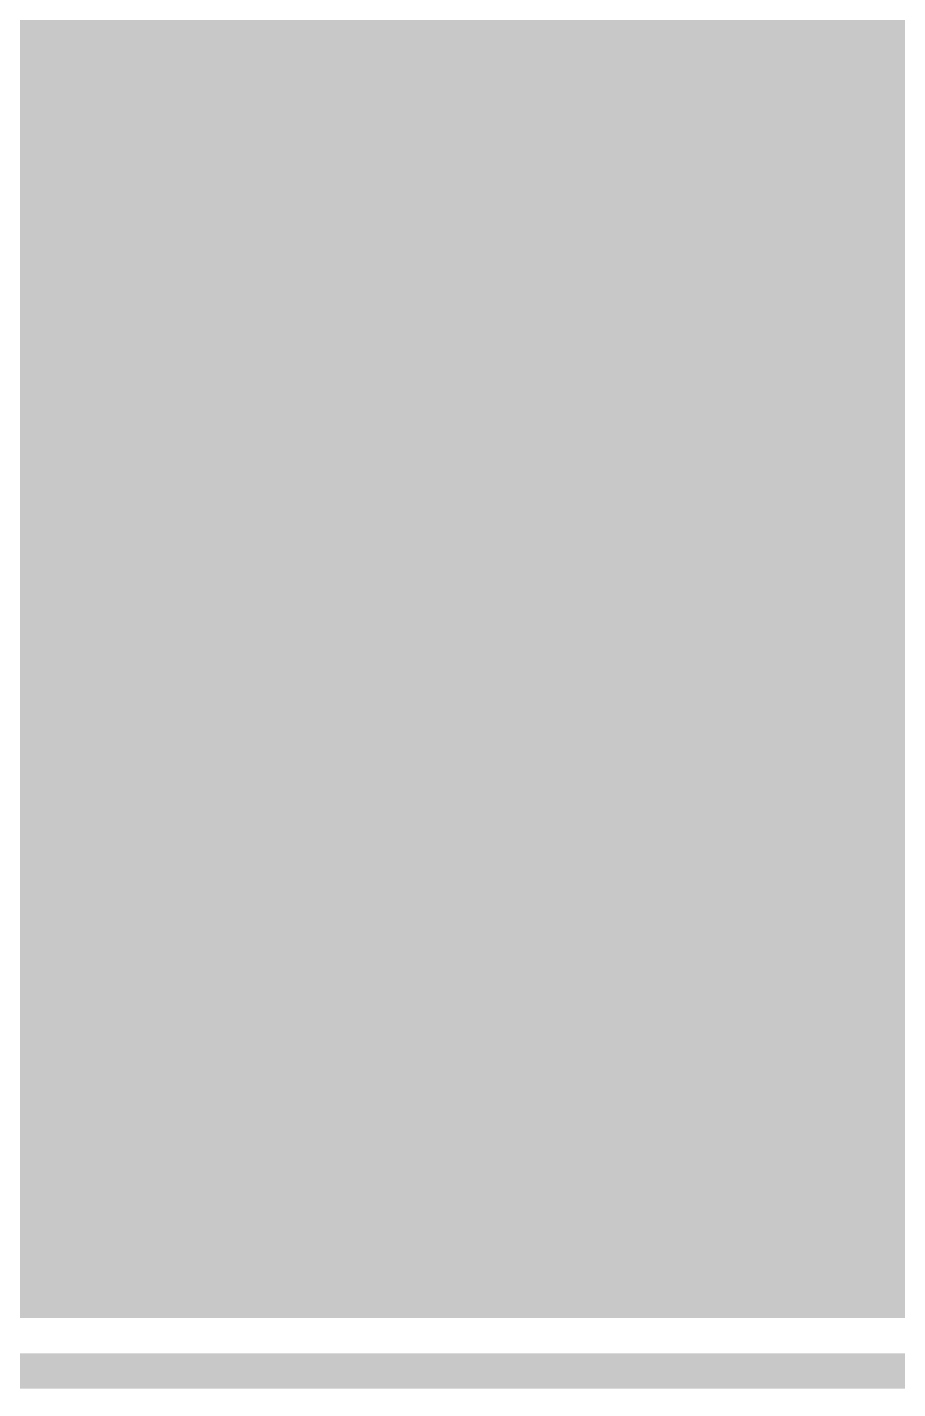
# Model space of a CAD drawing. Extents: x -5 to 157, y -120 to 103.
# Drawn here: x 27.08 to 33.33, y -119.13 to -109.35 of the extents above; entities that cross this region are included whole.
import ezdxf

# ---------------------------------------------------------------- set-up
doc = ezdxf.new("R2010")
doc.units = 0
doc.header["$MEASUREMENT"] = 0
doc.layers.get('0').update_dxf_attribs({"linetype": 'CONTINUOUS'})
for name, color, linetype in [('22-304-2_BOT', 7, 'CONTINUOUS'), ('22-304-2_DRD', 7, 'CONTINUOUS'), ('22-304-2_DRL', 2, 'CONTINUOUS'), ('22-304-2_IN1', 4, 'CONTINUOUS'), ('22-304-2_IN2', 3, 'CONTINUOUS'), ('22-304-2_SMB', 5, 'CONTINUOUS'), ('22-304-2_SPB', 14, 'CONTINUOUS'), ('22-304-2_SSB', 12, 'CONTINUOUS'), ('22-304-2_TOP', 13, 'CONTINUOUS')]:
    doc.layers.add(name, color=color, linetype=linetype)

# ---------------------------------------------------------------- blocks, each defined once
blk = doc.blocks.new('RECTANGLE_58')
blk.add_solid([(1.35001, 1.49987), (1.35001, -1.49987), (-1.35001, 1.49987), (-1.35001, -1.49987)])

msp = doc.modelspace()

# ---------------------------------------------------------------- linework, layer by layer
at = {"layer": '22-304-2_BOT'}
for points, const_width in [([(20.32, -36.068), (20.32, -84.455), (19.304, -85.471), (19.304, -106.68), (20.828, -108.204), (25.654, -108.204), (28.956, -111.506), (28.956, -113.284), (30.48, -114.808), (37.338, -114.808), (40.14978, -111.9886), (40.14978, -110.04042)], 0.635), ([(28.21686, -109.601), (29.53258, -110.91418)], 0.254), ([(33.49244, -109.601), (28.21686, -109.601)], 0.254), ([(28.3718, -109.601), (28.3718, -109.7534)], 0.254), ([(28.6004, -109.601), (28.6004, -109.982)], 0.254), ([(28.829, -109.601), (28.829, -110.2106)], 0.254), ([(29.0576, -109.601), (29.0576, -110.4392)], 0.254), ([(29.2862, -109.601), (29.2862, -110.6678)], 0.254), ([(29.5148, -109.601), (29.5148, -110.8964)], 0.254), ([(29.7434, -109.601), (29.7434, -111.25708)], 0.254), ([(29.972, -109.601), (29.972, -109.8931)], 0.254), ([(30.2006, -109.601), (30.2006, -109.8931)], 0.254), ([(30.4292, -109.601), (30.4292, -109.8931)], 0.254), ([(30.6578, -109.601), (30.6578, -109.8931)], 0.254), ([(30.8864, -109.601), (30.8864, -109.8931)], 0.254), ([(31.115, -109.601), (31.115, -109.8931)], 0.254), ([(31.3436, -109.601), (31.3436, -109.8931)], 0.254), ([(31.5722, -109.601), (31.5722, -109.8931)], 0.254), ([(31.8008, -109.601), (31.8008, -109.8931)], 0.254), ([(32.0294, -109.601), (32.0294, -109.8931)], 0.254), ([(32.258, -109.601), (32.258, -109.8931)], 0.254), ([(32.4866, -109.601), (32.4866, -109.8931)], 0.254), ([(32.7152, -109.601), (32.7152, -109.8931)], 0.254), ([(32.9438, -109.601), (32.9438, -109.8931)], 0.254), ([(33.1724, -109.601), (33.1724, -109.8931)], 0.254), ([(33.401, -109.601), (33.401, -109.8931)], 0.254), ([(33.49244, -109.8042), (28.42006, -109.8042)], 0.254), ([(29.86278, -109.8931), (29.86278, -113.02238)], 0.254), ([(33.49244, -109.8931), (29.86278, -109.8931)], 0.254), ([(29.86278, -110.0328), (28.64866, -110.0328)], 0.254), ([(29.86278, -110.2614), (28.87726, -110.2614)], 0.254), ([(29.86278, -110.49), (29.10586, -110.49)], 0.254), ([(29.86278, -110.7186), (29.33446, -110.7186)], 0.254), ([(29.86278, -110.9472), (29.56306, -110.9472)], 0.254), ([(29.86278, -111.1758), (29.71292, -111.1758)], 0.254), ([(29.86278, -111.4044), (29.77388, -111.4044)], 0.254), ([(29.7815, -111.506), (29.7815, -112.9411)], 0.254), ([(29.86278, -111.633), (29.7815, -111.633)], 0.254), ([(29.86278, -111.8616), (29.7815, -111.8616)], 0.254), ([(29.86278, -112.0902), (29.7815, -112.0902)], 0.254), ([(29.86278, -112.3188), (29.7815, -112.3188)], 0.254), ([(29.86278, -112.5474), (29.7815, -112.5474)], 0.254), ([(29.86278, -112.776), (29.7815, -112.776)], 0.254), ([(29.7815, -112.9411), (29.86278, -113.02238)], 0.254), ([(33.57626, -113.90884), (30.7467, -113.90884)], 0.254), ([(30.7467, -113.90884), (30.82036, -113.9825)], 0.254), ([(37.0586, -113.919), (30.75686, -113.919)], 0.254), ([(36.9951, -113.9825), (30.82036, -113.9825)], 0.254), ([(30.8864, -113.90884), (30.8864, -113.9825)], 0.254), ([(31.115, -113.90884), (31.115, -113.9825)], 0.254), ([(31.3436, -113.90884), (31.3436, -113.9825)], 0.254), ([(31.5722, -113.90884), (31.5722, -113.9825)], 0.254), ([(31.8008, -113.90884), (31.8008, -113.9825)], 0.254), ([(32.0294, -113.90884), (32.0294, -113.9825)], 0.254), ([(32.258, -113.90884), (32.258, -113.9825)], 0.254), ([(32.4866, -113.90884), (32.4866, -113.9825)], 0.254), ([(32.7152, -113.90884), (32.7152, -113.9825)], 0.254), ([(32.9438, -113.90884), (32.9438, -113.9825)], 0.254), ([(33.1724, -113.90884), (33.1724, -113.9825)], 0.254), ([(33.401, -113.90884), (33.401, -113.9825)], 0.254)]:
    msp.add_lwpolyline(points, dxfattribs=dict(at, const_width=const_width))
at = {"layer": '22-304-2_BOT', "const_width": 0.254}
msp.add_lwpolyline([(29.7815, -111.506, 0.1989128), (29.53972, -110.92228)], format="xyb", dxfattribs=at)
msp.add_lwpolyline([(29.7815, -111.506, 0.1989128), (29.53972, -110.92228)], format="xyb", dxfattribs=at)
at = {"layer": '22-304-2_DRD', "const_width": 0.254}
msp.add_lwpolyline([(18.00098, -25.99944), (18.00098, -115.99926), (21.00072, -118.999), (41.9989, -118.999), (44.99864, -115.99926)], dxfattribs=at)
at = {"layer": '22-304-2_DRL', "const_width": 0.254}
msp.add_lwpolyline([(18.00098, -25.99944), (18.00098, -115.99926), (21.00072, -118.999), (41.9989, -118.999), (44.99864, -115.99926)], dxfattribs=at)
at = {"layer": '22-304-2_IN1', "const_width": 0.254}
for points in [[(27.1272, -83.08086), (27.1272, -118.364)], [(27.3558, -83.37042), (27.3558, -118.364)], [(27.5844, -83.51266), (27.5844, -118.364)], [(27.813, -83.57616), (27.813, -118.364)], [(28.0416, -83.5787), (28.0416, -118.364)], [(28.2702, -83.52282), (28.2702, -118.364)], [(32.8422, -103.78186), (32.8422, -118.364)], [(33.0708, -104.07142), (33.0708, -118.364)], [(33.2994, -104.21366), (33.2994, -118.364)], [(32.7025, -106.78668), (28.30068, -106.78668), (28.30068, -109.32668)], [(32.7025, -106.78668), (32.7025, -109.32668)], [(32.7025, -109.32668), (28.30068, -109.32668)], [(28.4988, -109.32668), (28.4988, -118.364)], [(28.7274, -109.32668), (28.7274, -118.364)], [(28.956, -109.32668), (28.956, -118.364)], [(29.1846, -109.32668), (29.1846, -118.364)], [(29.4132, -109.32668), (29.4132, -118.364)], [(29.6418, -109.32668), (29.6418, -118.364)], [(29.8704, -109.32668), (29.8704, -118.364)], [(30.099, -109.32668), (30.099, -118.364)], [(30.3276, -109.32668), (30.3276, -118.364)], [(30.5562, -109.32668), (30.5562, -118.364)], [(30.7848, -109.32668), (30.7848, -118.364)], [(31.0134, -109.32668), (31.0134, -118.364)], [(31.242, -109.32668), (31.242, -118.364)], [(31.4706, -109.32668), (31.4706, -118.364)], [(31.6992, -109.32668), (31.6992, -118.364)], [(31.9278, -109.32668), (31.9278, -118.364)], [(32.1564, -109.32668), (32.1564, -118.364)], [(32.385, -109.32668), (32.385, -118.364)], [(32.6136, -109.32668), (32.6136, -118.364)], [(38.8366, -109.4486), (18.669, -109.4486)], [(44.323, -109.6772), (18.669, -109.6772)], [(44.323, -109.9058), (18.669, -109.9058)], [(44.323, -110.1344), (18.669, -110.1344)], [(38.46576, -110.363), (18.669, -110.363)], [(34.53638, -110.5916), (23.82774, -110.5916)], [(34.27222, -110.8202), (24.48052, -110.8202)], [(34.14268, -111.0488), (24.89454, -111.0488)], [(34.0868, -111.2774), (25.2095, -111.2774)], [(34.08934, -111.506), (25.46604, -111.506)], [(34.15284, -111.7346), (25.67686, -111.7346)], [(34.29254, -111.9632), (25.85466, -111.9632)], [(34.58464, -112.1918), (26.00452, -112.1918)], [(44.323, -112.4204), (26.13152, -112.4204)], [(44.323, -112.649), (26.23566, -112.649)], [(44.323, -112.8776), (26.32202, -112.8776)], [(44.323, -113.1062), (26.3906, -113.1062)], [(44.323, -113.3348), (26.44394, -113.3348)], [(44.323, -113.5634), (26.4795, -113.5634)], [(44.323, -113.792), (26.49982, -113.792)], [(44.323, -114.0206), (26.50744, -114.0206)], [(44.323, -114.2492), (26.49728, -114.2492)], [(44.323, -114.4778), (26.47442, -114.4778)], [(44.323, -114.7064), (26.43632, -114.7064)], [(44.323, -114.935), (26.38044, -114.935)], [(44.323, -115.1636), (26.30932, -115.1636)], [(44.1198, -115.3922), (26.21788, -115.3922)], [(43.8912, -115.6208), (26.1112, -115.6208)], [(43.6626, -115.8494), (25.97912, -115.8494)], [(43.434, -116.078), (25.82672, -116.078)], [(43.2054, -116.3066), (25.6413, -116.3066)], [(42.9768, -116.5352), (25.42286, -116.5352)], [(42.7482, -116.7638), (25.1587, -116.7638)], [(42.5196, -116.9924), (24.83104, -116.9924)], [(42.291, -117.221), (24.38908, -117.221)], [(42.0624, -117.4496), (23.63724, -117.4496)], [(41.8338, -117.6782), (20.6502, -117.6782)], [(41.6052, -117.9068), (20.8788, -117.9068)], [(41.3766, -118.1354), (21.1074, -118.1354)], [(41.148, -118.364), (21.336, -118.364)]]:
    msp.add_lwpolyline(points, dxfattribs=at)
at = {"layer": '22-304-2_IN2'}
for points, const_width in [([(22.9997, -114.00028), (39.03472, -114.00028), (41.57472, -111.46028), (41.57472, -106.9848), (40.005, -105.41), (40.005, -71.755), (41.275, -70.485), (41.275, -61.595), (40.005, -60.325), (40.005, -24.13508), (39.99992, -24.13), (39.99992, -11.99896)], 1.27), ([(27.4574, -65.79108), (27.4574, -112.7379)], 0.254), ([(27.686, -65.78854), (27.686, -112.7379)], 0.254), ([(27.9146, -65.73266), (27.9146, -112.7379)], 0.254), ([(27.2288, -69.05498), (27.2288, -112.7379)], 0.254), ([(27.0002, -69.42074), (27.0002, -112.7379)], 0.254), ([(32.9438, -80.74914), (32.9438, -112.7379)], 0.254), ([(33.1724, -80.91424), (33.1724, -112.7379)], 0.254), ([(33.401, -81.00314), (33.401, -112.7379)], 0.254), ([(32.86252, -109.2073), (28.01112, -109.2073), (28.01112, -111.98352)], 0.254), ([(32.86252, -109.2073), (32.86252, -111.98352)], 0.254), ([(28.01112, -109.347), (18.669, -109.347)], 0.254), ([(40.31234, -109.347), (32.86252, -109.347)], 0.254), ([(28.01112, -109.5756), (18.669, -109.5756)], 0.254), ([(40.31234, -109.5756), (32.86252, -109.5756)], 0.254), ([(30.65018, -109.96168), (30.65018, -111.23168), (30.43682, -111.01832), (30.01518, -110.1725), (29.80182, -109.96168), (29.80182, -111.23168)], 0.254), ([(28.01112, -109.8042), (18.669, -109.8042)], 0.254), ([(40.31234, -109.8042), (32.86252, -109.8042)], 0.254), ([(29.18968, -109.96168), (28.7655, -109.96168)], 0.254), ([(28.97632, -111.23168), (28.97632, -109.96168)], 0.254), ([(32.11068, -111.23168), (31.26232, -111.23168), (32.11068, -110.38332), (32.11068, -110.1725), (32.004, -109.96168), (31.369, -109.96168), (31.26232, -110.1725)], 0.254), ([(28.01112, -110.0328), (18.669, -110.0328)], 0.254), ([(40.31234, -110.0328), (32.86252, -110.0328)], 0.254), ([(28.01112, -110.2614), (18.669, -110.2614)], 0.254), ([(35.88004, -110.2614), (32.86252, -110.2614)], 0.254), ([(28.01112, -110.49), (23.90902, -110.49)], 0.254), ([(35.46094, -110.49), (32.86252, -110.49)], 0.254), ([(28.01112, -110.7186), (24.54148, -110.7186)], 0.254), ([(35.27298, -110.7186), (32.86252, -110.7186)], 0.254), ([(28.01112, -110.9472), (24.9555, -110.9472)], 0.254), ([(35.16884, -110.9472), (32.86252, -110.9472)], 0.254), ([(28.01112, -111.1758), (25.273, -111.1758)], 0.254), ([(29.18968, -111.23168), (28.7655, -111.23168)], 0.254), ([(35.12566, -111.1758), (32.86252, -111.1758)], 0.254), ([(28.01112, -111.4044), (25.53208, -111.4044)], 0.254), ([(35.13328, -111.4044), (32.86252, -111.4044)], 0.254), ([(28.01112, -111.633), (25.74544, -111.633)], 0.254), ([(35.19678, -111.633), (32.86252, -111.633)], 0.254), ([(28.01112, -111.8616), (25.92832, -111.8616)], 0.254), ([(35.32378, -111.8616), (32.86252, -111.8616)], 0.254), ([(32.86252, -111.98352), (28.01112, -111.98352)], 0.254), ([(28.1432, -111.98352), (28.1432, -112.7379)], 0.254), ([(28.3718, -111.98352), (28.3718, -112.7379)], 0.254), ([(28.6004, -111.98352), (28.6004, -112.7379)], 0.254), ([(28.829, -111.98352), (28.829, -112.7379)], 0.254), ([(29.0576, -111.98352), (29.0576, -112.7379)], 0.254), ([(29.2862, -111.98352), (29.2862, -112.7379)], 0.254), ([(29.5148, -111.98352), (29.5148, -112.7379)], 0.254), ([(29.7434, -111.98352), (29.7434, -112.7379)], 0.254), ([(29.972, -111.98352), (29.972, -112.7379)], 0.254), ([(30.2006, -111.98352), (30.2006, -112.7379)], 0.254), ([(30.4292, -111.98352), (30.4292, -112.7379)], 0.254), ([(30.6578, -111.98352), (30.6578, -112.7379)], 0.254), ([(30.8864, -111.98352), (30.8864, -112.7379)], 0.254), ([(31.115, -111.98352), (31.115, -112.7379)], 0.254), ([(31.3436, -111.98352), (31.3436, -112.7379)], 0.254), ([(31.5722, -111.98352), (31.5722, -112.7379)], 0.254), ([(31.8008, -111.98352), (31.8008, -112.7379)], 0.254), ([(32.0294, -111.98352), (32.0294, -112.7379)], 0.254), ([(32.258, -111.98352), (32.258, -112.7379)], 0.254), ([(32.4866, -111.98352), (32.4866, -112.7379)], 0.254), ([(32.7152, -111.98352), (32.7152, -112.7379)], 0.254), ([(35.55746, -112.0902), (26.08072, -112.0902)], 0.254), ([(38.93058, -112.3188), (26.2128, -112.3188)], 0.254), ([(38.70198, -112.5474), (26.32202, -112.5474)], 0.254), ([(38.51148, -112.7379), (26.39822, -112.7379)], 0.254), ([(39.03472, -115.26266), (26.39822, -115.26266)], 0.254), ([(27.0002, -115.26266), (27.0002, -118.491)], 0.254), ([(27.2288, -115.26266), (27.2288, -118.491)], 0.254), ([(27.4574, -115.26266), (27.4574, -118.491)], 0.254), ([(27.686, -115.26266), (27.686, -118.491)], 0.254), ([(27.9146, -115.26266), (27.9146, -118.491)], 0.254), ([(28.1432, -115.26266), (28.1432, -118.491)], 0.254), ([(28.3718, -115.26266), (28.3718, -118.491)], 0.254), ([(28.6004, -115.26266), (28.6004, -118.491)], 0.254), ([(28.829, -115.26266), (28.829, -118.491)], 0.254), ([(29.0576, -115.26266), (29.0576, -118.491)], 0.254), ([(29.2862, -115.26266), (29.2862, -118.491)], 0.254), ([(29.5148, -115.26266), (29.5148, -118.491)], 0.254), ([(29.7434, -115.26266), (29.7434, -118.491)], 0.254), ([(29.972, -115.26266), (29.972, -118.491)], 0.254), ([(30.2006, -115.26266), (30.2006, -118.491)], 0.254), ([(30.4292, -115.26266), (30.4292, -118.491)], 0.254), ([(30.6578, -115.26266), (30.6578, -118.491)], 0.254), ([(30.8864, -115.26266), (30.8864, -118.491)], 0.254), ([(31.115, -115.26266), (31.115, -118.491)], 0.254), ([(31.3436, -115.26266), (31.3436, -118.491)], 0.254), ([(31.5722, -115.26266), (31.5722, -118.491)], 0.254), ([(31.8008, -115.26266), (31.8008, -118.491)], 0.254), ([(32.0294, -115.26266), (32.0294, -118.491)], 0.254), ([(32.258, -115.26266), (32.258, -118.491)], 0.254), ([(32.4866, -115.26266), (32.4866, -118.491)], 0.254), ([(32.7152, -115.26266), (32.7152, -118.491)], 0.254), ([(32.9438, -115.26266), (32.9438, -118.491)], 0.254), ([(33.1724, -115.26266), (33.1724, -118.491)], 0.254), ([(33.401, -115.26266), (33.401, -118.491)], 0.254), ([(43.815, -115.2906), (26.38806, -115.2906)], 0.254), ([(43.815, -115.5192), (26.29154, -115.5192)], 0.254), ([(43.7642, -115.7478), (26.17724, -115.7478)], 0.254), ([(43.5356, -115.9764), (26.04008, -115.9764)], 0.254), ([(43.307, -116.205), (25.87752, -116.205)], 0.254), ([(43.0784, -116.4336), (25.68702, -116.4336)], 0.254), ([(42.8498, -116.6622), (25.46096, -116.6622)], 0.254), ([(42.6212, -116.8908), (25.18918, -116.8908)], 0.254), ([(42.3926, -117.1194), (24.84882, -117.1194)], 0.254), ([(42.164, -117.348), (24.39416, -117.348)], 0.254), ([(41.9354, -117.5766), (23.59914, -117.5766)], 0.254), ([(41.7068, -117.8052), (20.9042, -117.8052)], 0.254), ([(41.4782, -118.0338), (21.1328, -118.0338)], 0.254), ([(41.2496, -118.2624), (21.3614, -118.2624)], 0.254), ([(41.021, -118.491), (21.59, -118.491)], 0.254)]:
    msp.add_lwpolyline(points, dxfattribs=dict(at, const_width=const_width))
at = {"layer": '22-304-2_SSB', "const_width": 0.1524}
for points in [[(33.55086, -110.4392), (33.16986, -110.4392), (32.66948, -110.93958), (32.66948, -113.43894), (30.50032, -113.43894), (30.2006, -113.43894), (30.2006, -114.64036)], [(30.74924, -113.19002), (30.74924, -111.94034), (30.74924, -111.67872), (30.74924, -111.0996), (30.74924, -110.84052), (30.74924, -110.4392), (31.19882, -110.4392)], [(32.12084, -110.84052), (32.12084, -110.58906), (31.96844, -110.4392), (31.19882, -110.4392), (31.19882, -113.43894)], [(32.12084, -110.58906), (32.2707, -110.73892), (32.2707, -110.84052)], [(32.66948, -110.63986), (32.46882, -110.63986), (32.46882, -110.84052), (32.66948, -110.84052), (32.66948, -110.63986)], [(30.734, -110.81004), (30.4546, -110.81004)], [(30.74924, -110.84052), (30.46984, -110.84052)], [(32.66948, -112.9411), (32.45866, -112.9411), (31.369, -112.9411), (31.369, -110.84052), (32.2707, -110.84052), (32.45866, -110.84052), (32.45866, -111.3409), (32.66948, -111.3409)], [(32.46882, -110.84052), (32.45866, -110.84052)], [(32.66948, -110.93958), (32.66948, -110.84052)], [(30.43428, -111.00562), (30.734, -111.06912)], [(30.74924, -111.0996), (30.44952, -111.03864)], [(29.34716, -111.52632), (29.34716, -111.17072), (29.17698, -111.1123), (29.00934, -111.1123), (28.83916, -111.17072), (28.83916, -111.52632), (29.00934, -111.58728), (29.17698, -111.58728), (29.85516, -111.34852)], [(31.91256, -111.33582), (32.45358, -111.33582), (32.66186, -111.33582)], [(32.45866, -111.3409), (32.2707, -111.3409), (32.26816, -111.3409), (31.92018, -111.3409)], [(32.12084, -111.64062), (32.12084, -111.3409)], [(32.2707, -111.3409), (32.2707, -111.64062)], [(30.73654, -111.67618), (30.43682, -111.73714)], [(30.44952, -111.74222), (30.74924, -111.67872)], [(30.45714, -111.93526), (30.73654, -111.93526), (30.73654, -111.6711)], [(32.66186, -111.63554), (32.45358, -111.63554), (32.26308, -111.63554), (31.91256, -111.63554)], [(31.92018, -111.64062), (32.45866, -111.64062), (32.66948, -111.64062)], [(32.45866, -112.9411), (32.45866, -111.64062)], [(28.83916, -111.9505), (28.83916, -112.18672)], [(30.74924, -111.94034), (30.46984, -111.94034)], [(28.83916, -112.06988), (29.85516, -112.06988), (29.68498, -112.18672)], [(29.85516, -112.66932), (29.85516, -112.90808)], [(29.17698, -113.08588), (29.00934, -113.08588), (28.83916, -113.02492), (28.83916, -112.7887), (29.00934, -112.73028), (29.85516, -112.73028)], [(32.46882, -113.43894), (32.46882, -113.04016), (32.12084, -113.04016), (32.12084, -112.9411)], [(32.2707, -112.9411), (32.2707, -113.04016)], [(30.74924, -113.19002), (31.20136, -113.19002)], [(32.66948, -113.43894), (41.13022, -113.43894)], [(43.5991, -114.64036), (30.2006, -114.64036)], [(30.29966, -114.73942), (43.50004, -114.73942)]]:
    msp.add_lwpolyline(points, dxfattribs=at)
for points in [[(30.4546, -110.81004, 0.4142136), (30.35554, -110.9091)], [(30.353, -110.9091, 0.3547418), (30.43428, -111.00562)], [(31.91256, -111.33582, 0.4142136), (31.7627, -111.48568)], [(31.7627, -111.48568, 0.4142136), (31.91256, -111.63554)], [(30.43682, -111.73714, 0.356122), (30.35554, -111.8362)], [(30.35808, -111.8362, 0.4142136), (30.45714, -111.93526)], [(30.50032, -113.43894, 0.4142136), (30.74924, -113.19002)], [(30.2006, -114.64036, 0.4142136), (30.29966, -114.73942)]]:
    msp.add_lwpolyline(points, format="xyb", dxfattribs=at)
at = {"layer": '22-304-2_TOP', "const_width": 0.254}
for points in [[(31.8008, -65.405), (31.8008, -118.491)], [(32.0294, -65.405), (32.0294, -118.491)], [(32.258, -65.405), (32.258, -118.491)], [(32.4866, -65.405), (32.4866, -118.491)], [(32.7152, -65.405), (32.7152, -118.491)], [(31.5722, -68.9864), (31.5722, -118.491)], [(31.3436, -69.3547), (31.3436, -118.491)], [(31.115, -69.51726), (31.115, -118.491)], [(30.8864, -69.596), (30.8864, -118.491)], [(32.9438, -80.57388), (32.9438, -118.491)], [(33.1724, -80.77708), (33.1724, -118.491)], [(33.401, -80.88122), (33.401, -118.491)], [(30.6578, -81.68386), (30.6578, -118.491)], [(27.0002, -81.915), (27.0002, -110.998)], [(27.2288, -81.915), (27.2288, -111.33074)], [(27.4574, -81.915), (27.4574, -111.73206)], [(27.686, -81.915), (27.686, -112.25276)], [(27.9146, -81.915), (27.9146, -113.07318)], [(28.1432, -81.915), (28.1432, -118.491)], [(28.3718, -81.915), (28.3718, -118.491)], [(28.6004, -81.915), (28.6004, -118.491)], [(28.829, -81.915), (28.829, -118.491)], [(29.0576, -81.915), (29.0576, -118.491)], [(29.2862, -81.99374), (29.2862, -118.491)], [(30.4292, -81.97342), (30.4292, -118.491)], [(29.5148, -82.12582), (29.5148, -118.491)], [(30.2006, -82.11566), (30.2006, -118.491)], [(29.7434, -82.1817), (29.7434, -118.491)], [(29.972, -82.17916), (29.972, -118.491)], [(43.815, -109.347), (24.83358, -109.347)], [(43.815, -109.5756), (25.33142, -109.5756)], [(43.815, -109.8042), (25.72004, -109.8042)], [(43.815, -110.0328), (26.04516, -110.0328)], [(43.815, -110.2614), (26.32202, -110.2614)], [(35.65652, -110.49), (26.56078, -110.49)], [(35.41522, -110.7186), (26.77414, -110.7186)], [(35.2933, -110.9472), (26.95956, -110.9472)], [(35.24504, -111.1758), (27.1272, -111.1758)], [(35.2552, -111.4044), (27.27452, -111.4044)], [(35.32632, -111.633), (27.40406, -111.633)], [(35.47618, -111.8616), (27.5209, -111.8616)], [(35.8013, -112.0902), (27.6225, -112.0902)], [(43.815, -112.3188), (27.70886, -112.3188)], [(43.815, -112.5474), (27.78506, -112.5474)], [(43.815, -112.776), (27.84856, -112.776)], [(43.815, -113.0046), (27.89936, -113.0046)], [(43.815, -113.2332), (27.94254, -113.2332)], [(43.815, -113.4618), (27.97048, -113.4618)], [(43.815, -113.6904), (27.9908, -113.6904)], [(43.815, -113.919), (28.00096, -113.919)], [(43.815, -114.1476), (27.99842, -114.1476)], [(43.815, -114.3762), (27.98572, -114.3762)], [(43.815, -114.6048), (27.96286, -114.6048)], [(43.815, -114.8334), (27.92984, -114.8334)], [(27.9146, -114.92484), (27.9146, -118.491)], [(43.815, -115.062), (27.88666, -115.062)], [(43.815, -115.2906), (27.83078, -115.2906)], [(43.815, -115.5192), (27.76474, -115.5192)], [(27.686, -115.7478), (27.686, -118.491)], [(43.7642, -115.7478), (27.686, -115.7478)], [(40.12184, -115.9764), (27.59456, -115.9764)], [(39.85768, -116.205), (27.48788, -116.205)], [(27.4574, -116.2685), (27.4574, -118.491)], [(39.71798, -116.4336), (27.3685, -116.4336)], [(27.2288, -116.66982), (27.2288, -118.491)], [(39.64686, -116.6622), (27.23388, -116.6622)], [(39.63416, -116.8908), (27.08148, -116.8908)], [(27.0002, -117.00256), (27.0002, -118.491)], [(39.67226, -117.1194), (26.90876, -117.1194)], [(39.76878, -117.348), (26.71572, -117.348)], [(39.95166, -117.5766), (26.49474, -117.5766)], [(40.35044, -117.8052), (26.24582, -117.8052)], [(41.4782, -118.0338), (25.95626, -118.0338)], [(41.2496, -118.2624), (25.6159, -118.2624)], [(41.021, -118.491), (25.20188, -118.491)]]:
    msp.add_lwpolyline(points, dxfattribs=at)
for points in [[(28.00096, -114.00028, 0.4142136), (22.9997, -108.99902)], [(25.20188, -118.491, 0.2861665), (28.00096, -114.00028)]]:
    msp.add_lwpolyline(points, format="xyb", dxfattribs=at)

# ---------------------------------------------------------------- block references
at = {"layer": '22-304-2_BOT'}
msp.add_blockref('RECTANGLE_58', (31.71952, -111.8997), dxfattribs=at)
at = {"layer": '22-304-2_SMB'}
msp.add_blockref('RECTANGLE_58', (31.71952, -111.8997), dxfattribs=at)
at = {"layer": '22-304-2_SPB'}
msp.add_blockref('RECTANGLE_58', (31.71952, -111.8997), dxfattribs=at)

doc.saveas('drawing.dxf')
